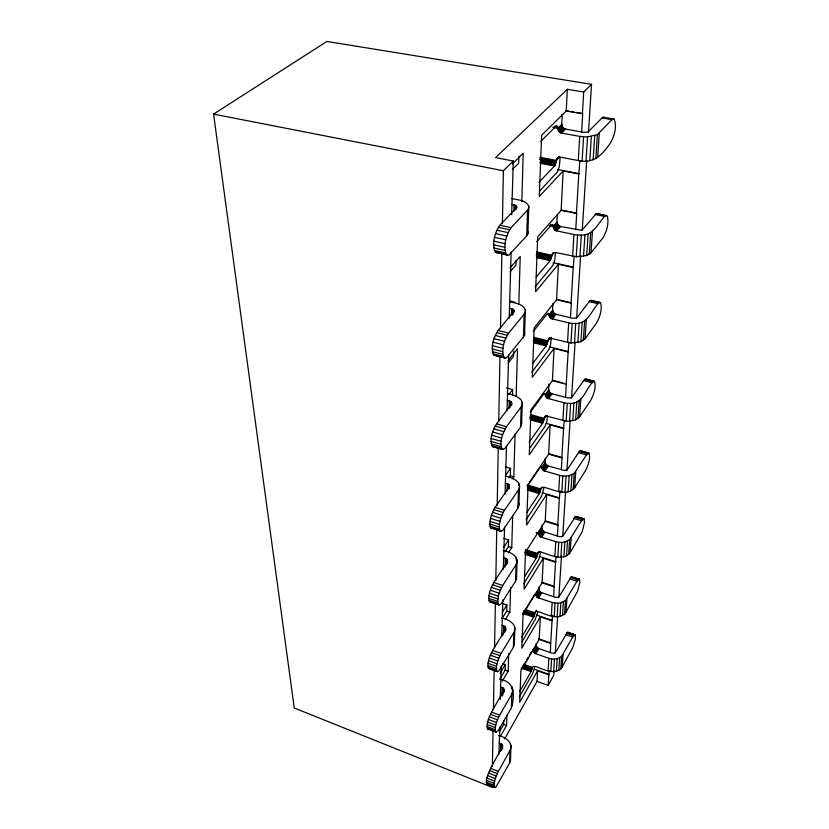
<?xml version="1.0" encoding="UTF-8"?>
<svg xmlns="http://www.w3.org/2000/svg" width="829" height="829" viewBox="0 0 829 829"><rect width="100%" height="100%" fill="white"/><g stroke="black" fill="none" stroke-linecap="round" stroke-linejoin="round"><path stroke-width="1.24" d="M492.364 766.607L493.027 730.411M493.41 709.738L494.157 669.666M494.561 647.698L495.4 602.455M495.804 580.476L496.758 528.778M497.193 505.514L498.239 448.644M498.747 421.495L499.96 355.579M500.467 328.439L501.856 253.467M502.405 223.737L503.379 170.743L513.296 161.023L495.535 157.624L567.337 89.314L583.709 92.009L591.533 84.34L326.885 41.45L213.571 114.112L294.254 707.997L491.98 787.291M511.887 204.421L516.001 205.592L516.892 207.229L499.908 225.26C494.737 232.7 491.566 243.477 495.307 252.099L507.617 255.28L509.006 254.99L526.726 235.809L527.886 233.83L527.938 231.778M511.524 198.442C517.348 200.038 525.7 199.851 528.788 206.11L528.736 208.12L527.565 210.058L511.13 227.664C506.011 235.167 502.82 245.892 506.436 254.576L507.617 255.28M498.913 754.514L499.835 726.753M500.219 699.407L501.286 665.967M501.7 636.662L502.861 599.699M503.286 569.233L504.592 527.016M505.058 494.136L506.529 445.505M507.027 410.573L508.685 354.771M509.203 318.181L511.13 252.161M511.648 214.67L513.296 161.023M507.265 400.397C509.016 400.656 512.788 401.775 511.389 404.231L496.519 423.888C492.799 430.324 488.747 439.463 492.447 446.541L502.312 449.38L504.623 448.779L520.519 427.318L521.628 422.811M507.286 393.671C513.348 394.552 525.887 398.562 521.182 406.894L506.457 426.676C502.788 433.163 498.726 442.251 502.312 449.38M509.441 308.067L513.317 309.341L514.146 311.113L498.115 330.47C493.742 337.382 490.053 347.247 493.794 355.05L505.369 358.118L506.685 357.589L523.441 337.061L524.55 334.957L524.602 332.75M509.887 301.787C515.337 303.269 523.006 303.828 525.358 309.953L525.306 312.129L524.187 314.212L508.654 333.092C504.333 340.066 500.633 349.869 504.25 357.745L505.369 358.118M500.519 751.323L500.706 743.768L499.182 743.188M501.887 696.246L502.105 687.5L500.509 686.92M503.41 634.734L503.628 625.947L501.959 625.367M505.079 567.254L505.307 558.331L503.555 557.762M506.975 491.027L507.161 483.701L505.317 483.152M509.016 408.552L509.213 400.915M511.348 314.885L511.503 308.564M513.918 211.281L514.073 204.877M501.286 750.452L501.441 744.152L500.706 743.768M502.685 695.376L502.871 687.883L502.105 687.5M504.281 632.6L504.436 626.33L503.628 625.947M506.001 565.077L506.156 558.705L505.307 558.331M507.928 488.955L508.053 484.063L507.161 483.701M510.001 407.63L510.156 401.267M512.343 315.217L512.509 308.896M515.006 210.307L515.141 205.177M501.918 749.717L502.042 744.68L501.441 744.152M503.369 693.407L503.504 688.412L502.871 687.883M504.965 631.864L505.099 626.848L504.436 626.33M506.716 564.311L506.851 559.212L506.156 558.705M508.685 488.229L508.778 484.561L508.053 484.063M510.83 405.568L510.923 401.744M513.182 314.409L513.317 309.341M515.907 209.436L516.001 205.592M502.395 747.831L502.042 744.68M503.866 691.531L503.504 688.412M505.483 629.978L505.099 626.848M507.255 562.373L506.851 559.212M509.193 488.83L508.778 484.561M511.389 404.873L511.462 402.324M513.814 312.429L513.887 309.891M516.54 208.659L516.612 206.1M512.83 689.231L511.866 694.028L499.69 715.126C497.307 720.266 494.157 726.328 495.669 732.069L498.25 730.618L511.42 707.779C514.882 694.992 515.182 681.511 499.721 679.345M505.555 627.47L505.483 629.512L492.644 650.392C489.949 655.77 486.81 662.216 488.457 668.288L497.618 671.697L498.54 671.314L513.379 647.49L514.363 642.713M501.597 618.019C508.063 619.087 518.094 624.517 513.866 632.423L501.141 653.418C498.467 658.827 495.348 665.252 496.923 671.355L497.618 671.697M507.327 559.824L507.255 561.844L493.804 582.497C490.778 588.155 487.701 595.035 489.411 601.502L499.027 605.035L501.12 603.792L515.524 581.295L516.55 576.559M503.172 550.508C509.576 551.513 520.477 556.58 516.063 564.694L502.737 585.471C499.732 591.16 496.664 598.03 498.302 604.528L499.027 605.035M509.286 485.162L509.213 487.131L495.089 507.4C491.659 513.358 488.695 520.747 490.457 527.658L500.581 531.327L502.778 530.363L517.887 508.27L518.954 503.628M505.348 476.198C511.586 477.11 523.026 481.784 518.488 489.908L504.498 510.291C501.11 516.301 498.146 523.669 499.825 530.612L500.581 531.327M502.592 748.514L502.457 745.312M504.084 692.215L503.939 689.034M505.711 630.662L505.773 628.154M507.493 563.046L507.566 560.497M511.659 405.505L511.721 402.956M499.234 732.152L503.68 724.349L503.783 720.494M500.032 678.723L505.13 670.133L505.286 664.547L502.861 663.677M502.053 618.579L506.716 611.108L506.882 605.015L502.011 603.367M504.965 551.865L508.446 546.591L508.623 539.917L503.721 538.353M508.882 477.846L510.343 475.773L510.529 468.426L505.576 466.976M512.488 395.381L512.643 389.578L506.467 387.931M513.669 351.382L513.534 356.263L508.115 363.081M516.104 260.327L515.98 265.083L510.032 271.819M518.892 156.07L518.705 163.189L512.415 169.417M502.664 745.996L490.623 768.359C488.457 773.239 485.297 778.98 486.81 784.379L494.53 787.467L496.011 786.959L509.638 762.918L510.55 758.11M498.436 735.592C504.965 736.805 513.99 742.629 510.042 750.328L498.374 771.426C496.219 776.327 493.079 782.058 494.53 787.467M512.301 705.438L512.374 702.971M500.281 736.556L506.581 725.448L506.871 715.375M502.25 681.22L508.156 671.221L508.674 653.47M505.234 619.667L509.876 612.185L510.591 587.678M508.281 552.933L511.752 547.648L512.685 515.597M512.353 478.882L513.814 476.799L515.047 434.199M516.156 396.127L517.534 348.667L508.104 360.491M518.819 304.347L520.218 256.451L509.959 268.005M521.814 201.644L523.213 153.303L512.374 163.966M509.638 762.918L510.042 750.328M511.42 707.779L511.866 694.028M511.98 689.324L512.063 686.826M513.379 647.49L513.866 632.423M515.524 581.295L516.063 564.694M516.166 560.186L516.249 557.637M517.887 508.27L518.488 489.908M518.591 485.442L518.664 482.996M520.519 427.318L521.182 406.894M523.441 337.061L524.187 314.212M526.726 235.809L527.565 210.058M510.488 760.576L510.965 745.52M514.301 645.159L514.861 627.646M516.488 578.984L517.099 559.989M518.892 506.001L519.565 485.297M521.565 425.111L522.301 402.428M524.55 334.957L525.358 309.953M527.886 233.83L528.788 206.11M504.146 689.718L491.587 712.08C489.183 717.189 486.012 723.261 487.597 728.981L496.343 732.266M525.513 552.062L524.073 589.295L543.327 558.269L555.565 562.176L554.083 586.777L542.062 582.839L543.327 558.269M519.586 691.655L531.078 671.563L532.498 666.91L535.306 666.35C543.068 669.086 555.689 676.246 562.176 667.096L572.663 647.781L575.357 639.097L575.388 634.941L567.243 632.423L555.844 652.029L554.166 653.211L551.793 653.107L538.176 648.278L536.239 646.081L536.28 643.377M521.669 637.107L533.607 617.118L535.078 612.258L536.518 611.356L538 611.553C546.166 614.175 559.078 621.439 565.989 612.268L577.72 590.942L579.885 582.103L579.253 579.036L571.222 576.808L559.42 596.165L557.689 597.336L555.212 597.243L541.016 592.466L538.995 590.155L539.037 587.222M524.477 576.943L536.342 558.01L537.876 552.933L539.378 551.907L540.943 552.073C549.544 554.539 562.746 561.886 570.124 552.725L582.279 531.576L584.549 522.26L583.906 518.767L575.533 516.467L563.305 535.472L561.502 536.632L558.922 536.539L544.093 531.845L541.99 529.399L542.104 524.975M526.975 512.249L539.327 493.628L541.285 487.753L544.135 487.255C553.233 489.556 566.725 496.934 574.642 487.835L585.315 470.965C587.896 465.639 590.88 459.017 588.984 453.142L580.911 450.872L579.378 451.359L567.544 469.287L564.777 470.54L547.451 465.763L545.254 463.173L545.378 458.333M547.482 415.64L546.871 421.215L545.067 426.272L529.555 448.479M529.12 442.22L542.591 423.215L545.213 416.552L547.637 416.345L566.166 421.122L569.533 421.215L575.637 419.868L579.575 416.852L590.662 400.428C593.574 394.78 596.414 387.744 594.528 381.423L585.357 378.998L584.486 379.464L572.186 396.822L570.228 397.93L567.388 397.858L552 393.775C547.523 392.625 548.881 387.33 548.953 383.962M551.337 337.299L550.622 344.553L548.736 349.786L531.772 372.283M532.881 363.206L546.176 345.89L548.922 338.792L551.482 338.47L570.953 343.009L580.891 341.776L585.005 338.864L596.517 323.061C599.833 317.072 602.465 309.528 600.6 302.73L590.082 300.554L577.295 317.144L575.233 318.212L572.259 318.149L556.083 314.295C551.223 313.051 552.922 307.207 552.902 303.601M555.492 252.907L554.767 260.057L552.788 265.487L535.026 286.938M536.218 277.041L550.135 260.586L553.026 252.98L555.72 252.513L576.238 256.752L586.683 255.56L590.984 252.793L602.984 237.83C606.755 231.457 609.118 223.312 607.305 215.986L596.258 213.55L582.932 229.136L580.777 230.151L560.591 226.514C555.295 225.177 557.399 218.69 557.275 214.815M560.197 157.437L559.347 166.463L557.264 172.1L539.679 191.043M604.849 118.184L603.097 117.158L601.989 117.956L587.885 132.112L583.626 132.298L565.596 129.096C559.14 127.21 563.088 119.303 561.896 114.557M537.016 681.355L537.555 670.816L548.819 674.837L548.187 685.376L537.016 681.355L504.664 738.877M539.161 639.46L540.321 616.828L552.052 620.807L550.694 643.449L539.161 639.46L520.913 670.868L519.7 702.308L537.555 670.816M525.431 552.155L545.213 521.296L546.591 494.53L559.378 498.343L560.072 490.799M546.591 494.53L526.56 525.068L528.135 484.312L548.653 454.157L550.155 424.873L563.554 428.562L564.259 421.059M550.155 424.873L529.275 454.706L531.006 409.899L552.415 380.625L554.062 348.46L568.145 351.983L568.995 342.035M554.062 348.46L532.27 377.278L534.187 327.797L556.56 299.746L558.373 264.244L573.202 267.539L574.155 256.192M558.373 264.244L535.586 291.684L537.71 236.742L561.14 210.348L563.15 170.971L578.797 173.976L579.865 161.033M563.15 170.971L539.264 196.535L541.638 135.2L566.228 111.024L567.337 89.314M548.104 670.899L548.839 658.34L535.182 653.47L532.643 649.884M551.347 616.061L552.155 602.434L538.674 597.947C535.71 598.497 536.498 592.155 534.653 594.434L522.539 614.351M554.87 556.497L555.741 541.669L541.669 537.265C538.487 537.824 539.461 531.265 537.493 533.337M558.705 491.566L559.668 475.369L544.933 471.079C541.503 471.628 542.705 464.872 540.581 466.675L527.327 486.157M562.912 420.51L563.958 402.739L548.508 398.614C544.798 399.132 546.249 392.19 543.959 393.651L530.259 412.417M567.533 342.429L568.694 322.844L552.446 318.937C548.415 319.383 550.145 312.284 547.689 313.331L533.358 331.341M572.632 256.213L573.917 234.524L556.787 230.897C552.394 231.25 554.435 223.996 551.803 224.535L536.798 241.519M603.097 117.158L613.988 118.941C617.418 126.619 614.268 136.495 610.134 143.458C601.636 155.386 593.367 163.987 578.29 160.536L579.72 136.37L561.606 133.127C556.808 133.334 559.192 125.915 556.373 125.863L540.788 141.313M545.213 521.296L557.772 525.151L559.378 498.343M548.653 454.157L561.803 457.909L563.554 428.562M552.415 380.625L566.217 384.221L568.145 351.983M556.56 299.746L571.067 303.145L573.202 267.539M561.14 210.348L576.435 213.478L578.797 173.976M566.228 111.024L582.404 113.801L583.709 92.009M548.819 674.837L549.254 670.941M550.352 652.61L550.694 643.449M552.052 620.807L552.591 615.377M553.71 596.745L554.083 586.777M555.565 562.176L556.104 556.922M557.357 536.052L558.031 524.747L545.7 520.964M561.326 469.867L562.072 457.504L548.425 453.618M565.679 397.402L566.217 384.221M570.456 317.725L571.357 302.772L558.756 299.818M575.74 229.695L576.735 213.136L570.404 211.841M581.606 131.946L582.714 113.49L576.352 112.392M550.829 671.573L551.596 659.014L548.839 658.34M554.186 616.724L555.026 603.097L552.155 602.434M557.834 557.14L558.746 542.311L555.741 541.669M561.813 492.198L562.808 475.991L559.668 475.369M566.166 421.122L567.254 403.34L563.958 402.739M570.953 343.009L572.155 323.414L568.694 322.844M576.238 256.752L577.564 235.042L573.917 234.524M582.093 161.013L583.575 136.837L579.72 136.37M553.658 671.687L554.456 659.128L557.202 658.692L561.647 656.319L572.735 637.035L574.963 634.599M557.129 616.838L558 603.211L560.86 602.776L565.482 600.414L576.953 581.284L579.253 579.036M560.912 557.254L561.844 542.425L564.839 541.99L569.658 539.648L581.543 520.778L583.906 518.767M565.026 492.302L566.052 476.095L569.171 475.659L574.207 473.359L586.538 454.862L588.984 453.142M569.533 421.215L570.653 403.433C582.393 403.713 585.699 390.024 591.999 382.801L593.833 381.174M574.476 343.082L575.72 323.486C587.44 323.973 591.523 310.906 597.989 303.683L599.895 302.295M579.948 256.814L581.326 235.104C592.942 235.778 597.927 223.592 604.6 216.41L606.579 215.322M586.02 161.054L587.543 136.878L597.44 134.578L611.937 119.666L613.988 118.941M554.145 671.138L553.896 675.013L548.187 685.376M555.295 653.045L557.606 616.859M558.839 597.471L561.471 556.104M562.715 536.715L565.596 491.483M566.912 470.799L570.124 420.396M571.523 398.417L575.067 342.843M576.632 318.284L580.58 256.244M582.227 230.389L586.673 160.598M588.486 132.163L591.533 84.34M556.383 671.252L557.202 658.692M559.969 616.403L560.86 602.776M563.865 556.819L564.839 541.99M568.114 491.866L569.171 475.659M572.766 420.79L573.927 403.008M577.875 342.667L579.15 323.072M583.512 256.41L584.932 234.7M589.771 160.671L591.357 136.495M558.819 670.298L559.658 657.739M562.497 615.45L563.419 601.823M566.497 555.865L567.502 541.036M570.87 490.934L571.958 474.727M575.637 419.868L576.839 402.096M580.891 341.776L582.207 322.191M586.683 255.56L588.134 233.861M593.108 159.862L594.735 135.707M560.787 668.879L561.647 656.319M564.549 614.03L565.482 600.414M568.642 554.466L569.658 539.648M573.088 489.556L574.207 473.359M577.968 418.521L579.181 400.759M583.315 340.481L584.663 320.906M589.232 254.316L590.714 232.648M595.792 158.712L597.44 134.578M562.176 667.096L563.046 654.537M565.989 612.268L566.932 598.652M570.124 552.725L571.16 537.907M574.642 487.835L575.761 471.649M579.575 416.852L580.808 399.101M585.005 338.864L586.362 319.31M590.984 252.793L592.497 231.136M597.626 157.292L599.305 133.189M539.057 182.193L554.518 165.997C556.995 163.272 555.026 156.494 560.425 157.189L578.29 160.536M543.928 487.918L541.72 495.97L526.135 519.762M540.767 552.073L538.653 559.751L523.69 583.896M537.731 612.289L535.202 619.553L522.094 641.605M535.068 666.506L532.632 673.552L519.368 696.816M535.917 653.801L538.912 648.61M534.508 653.014L537.503 647.822M535.182 653.47L538.176 648.278M533.161 650.682L536.166 645.501M533.234 651.262L536.239 646.081M533.493 651.874L536.498 646.693M533.928 652.464L536.933 647.283M521.037 669.594L522.332 667.366M523.627 665.138L525.576 661.791M526.871 659.563L528.166 657.335M529.462 655.107L531.399 651.76M540.321 616.828L521.793 648.164L523.12 614.009L542.062 582.839M535.078 612.258L536.311 610.196M500.011 673.386L505.286 664.547M537.907 597.616L541.016 592.466M538.674 597.947L541.783 592.797M536.601 596.579L539.71 591.44M537.202 597.149L540.311 591.999M535.803 594.662L538.923 589.523M535.876 595.295L538.995 590.155M536.145 595.947L539.264 590.808M539.026 551.492L537.741 553.534L525.462 549.617M502.25 612.393L506.882 605.015M540.871 536.933L544.093 531.845M541.669 537.265L544.891 532.177M539.037 535.171L542.27 530.104M539.503 535.845L542.736 530.767M540.135 536.446L543.358 531.368M541.917 528.726L538.674 533.793L536.239 533.037M538.757 534.477L541.99 529.399M503.783 547.202L508.623 539.917M542.125 486.955L540.788 488.955L527.234 484.934M544.093 470.748L547.451 465.763M544.933 471.079L548.29 466.095M542.674 469.618L546.031 464.634M543.327 470.24L546.684 465.266M541.814 467.411L545.181 462.437M541.886 468.147L545.254 463.173M542.176 468.903L545.544 463.929M505.472 475.577L510.529 468.426M544.27 417.619L545.658 415.671M546.207 415.422L544.125 418.344L530.456 414.604M547.627 398.283L551.13 393.443M548.508 398.614L552 393.775M546.135 397.101L549.648 392.262M546.819 397.765L550.321 392.925M548.757 389.889L545.244 394.718L542.767 394.055M545.316 395.526L548.829 390.697M545.627 396.335L549.13 391.506M508.851 394.531L512.643 389.578M549.948 337.983L547.782 340.802L533.969 337.372M548.332 339.31L549.782 337.434M551.513 318.595L555.171 313.953M552.446 318.937L556.083 314.295M549.948 317.362L553.606 312.72M550.674 318.067L554.321 313.424M549.088 315.662L552.756 311.03M549.409 316.543L553.078 311.911M552.674 310.15L549.005 314.771L546.508 314.17M551.99 254.358L553.503 252.586M554.083 252.576L551.813 255.249L536.788 251.943M556.787 230.897L560.591 226.514M554.922 230.016L558.736 225.633M555.813 230.566L559.627 226.193M553.596 228.379L557.43 224.017M554.166 229.27L557.99 224.897M557.015 222.089L553.181 226.452L549.42 225.654M553.264 227.426L557.088 223.063M559.461 157.095L556.29 160.391L539.969 157.313M556.912 158.515L558.497 156.868M556.477 159.396L558.85 156.919M561.606 133.127L565.596 129.096M559.637 132.225L563.637 128.194M560.58 132.795L564.58 128.775M558.839 131.428L562.85 127.407M557.896 129.417L561.907 125.407M558.249 130.474L562.259 126.454M561.824 124.34L557.803 128.34L552.777 127.448M490.157 602.02L491.131 601.781M496.519 252.804L497.939 252.524M491.234 528.384L492.271 528.301M583.575 136.837L587.543 136.878M577.564 235.042L581.326 235.104M572.155 323.414L575.72 323.486M567.254 403.34L570.653 403.433M562.808 475.991L566.052 476.095M558.746 542.311L561.844 542.425M555.026 603.097L558 603.211M551.596 659.014L554.456 659.128M492.447 446.541L503.379 449.505M486.81 784.379L495.172 787.55M566.176 110.64L568.715 111.086M571.264 111.521L573.813 111.956M601.989 117.956L611.937 119.666M555.171 126.07L557.689 126.516M554.031 126.671L557.803 127.334M539.876 158.38L556.186 161.468M539.669 159.489L555.99 162.577M540.643 160.805L555.699 163.655M540.28 161.769L555.337 164.629M539.876 162.557L554.933 165.427M540.705 163.354L554.518 165.997M557.575 169.51L579.108 173.634M213.571 114.112L503.379 170.743M596.258 213.55L605.657 215.467M595.191 214.493L604.6 216.41M561.534 210.027L567.865 211.322M550.549 224.327L553.057 224.856M550.663 225.032L553.171 225.561M499.908 225.26L511.13 227.664M498.343 227.353L509.576 229.757M496.872 230.203L508.115 232.628M495.587 233.633L506.83 236.068M494.581 237.384L505.814 239.83M493.929 241.198L505.151 243.664M536.695 252.918L551.72 256.234M536.508 253.943L551.534 257.259M493.669 244.804L504.882 247.28M536.239 254.959L551.254 258.275M537.151 256.171L550.912 259.208M536.757 256.949L550.529 259.995M493.835 247.964L505.016 250.441M536.353 257.529L550.135 260.586M553.264 262.689L573.492 267.176M494.395 250.451L505.545 252.928M495.307 252.099L506.436 254.576M590.994 300.233L600.6 302.73M590.082 300.554L599.004 302.616M589.056 301.611L597.989 303.683M509.949 300.968L514.985 302.171M546.498 313.383L549.005 313.984M533.886 338.263L547.689 341.693M498.115 330.47L508.654 333.092M533.71 339.216L547.513 342.657M533.451 340.18L547.254 343.62M533.12 341.071L546.922 344.512M496.633 332.626L507.193 335.258M534.011 342.159L546.56 345.289M533.617 342.76L546.176 345.89M549.617 346.905L568.425 351.6M495.245 335.434L505.814 338.077M494.032 338.709L504.602 341.372M493.089 342.211L503.649 344.885M492.478 345.703L503.027 348.387M492.239 348.947L502.778 351.631M492.395 351.693L502.902 354.387M492.923 353.776L503.41 356.47M493.794 355.05L504.25 357.745M585.357 378.998L594.528 381.423M584.486 379.464L592.973 381.651M583.492 380.615L591.999 382.801M552.725 380.252L562.736 382.863M530.384 415.422L544.042 419.163M530.218 416.313L543.865 420.065M529.969 417.225L543.617 420.977M529.658 418.085L543.306 421.847M546.352 423.36L563.824 428.168M530.539 419.194L542.954 422.603M530.177 419.795L542.591 423.215M496.519 423.888L506.457 426.676M495.12 426.085L505.079 428.873M580.227 450.779L588.31 453.048M579.378 451.359L587.481 453.639M578.424 452.582L586.538 454.862M493.804 428.842L503.763 431.65M492.664 431.971L502.623 434.79M491.773 435.266L501.732 438.095M491.193 438.489L501.141 441.318M490.975 441.401L500.903 444.251M491.12 443.816L501.037 446.665M491.618 445.567L501.514 448.416M510.343 475.773L513.814 476.799M527.161 485.68L540.715 489.711M528.228 486.892L540.549 490.55M527.99 487.753L540.311 491.421M542.29 492.768L559.637 497.939M527.69 488.592L540.011 492.26M527.358 489.338L539.679 493.017M528.239 490.312L539.327 493.628M575.533 516.467L583.264 518.809M577.761 517.358L584.362 519.358M487.597 728.981L488.281 729.188M574.715 517.151L582.455 519.493M573.792 518.426L581.543 520.778M495.089 507.4L504.498 510.291M493.763 509.607L503.182 512.519M492.519 512.312L501.939 515.234M491.431 515.317L500.861 518.249M536.218 532.456L538.663 533.223M490.592 518.415L500.011 521.358M490.043 521.4L499.462 524.342M489.835 524.052L499.234 526.995M489.98 526.187L499.359 529.13M490.457 527.658L501.597 531.244M525.389 550.321L537.669 554.228M525.244 551.109L537.513 555.015M508.446 546.591L511.752 547.648M525.016 551.927L537.285 555.844M539.866 556.673L555.813 561.772M524.726 552.736L537.005 556.663M525.638 553.865L536.684 557.399M525.296 554.477L536.342 558.01M571.222 576.808L579.689 579.502M570.425 577.564L577.834 579.958M569.533 578.891L576.953 581.284M542.031 582.331L553.098 585.958M493.804 582.497L502.737 585.471M492.54 584.714L501.483 587.699M491.359 587.357L500.301 590.352M490.322 590.238L499.276 593.243M489.524 593.17L498.467 596.186M489.006 595.947L497.949 598.963M525.327 609.553L534.954 612.807M525.265 610.196L534.881 613.45M488.82 598.362L497.742 601.388M523.918 610.538L534.736 614.196M536.353 614.994L552.29 620.393M523.7 611.325L534.508 614.994M488.955 600.258L497.856 603.284M523.431 612.113L534.239 615.781M495.566 603.284L498.882 604.414M523.109 612.828L533.928 616.496M489.411 601.502L498.302 604.528M522.788 613.439L533.607 617.118M506.716 611.108L509.876 612.185M574.207 634.537L567.865 632.185M567.243 632.423L574.342 634.848M566.476 633.252L573.585 635.677M565.606 634.599L572.735 637.035M538.705 638.807L549.71 642.61M492.644 650.392L501.141 653.418M491.442 652.599L499.949 655.635M523.938 664.402L532.373 667.407M523.876 665.003L532.311 668.008M534.508 669.231L549.047 674.412M523.731 665.708L532.166 668.723M522.322 666.039L531.959 669.48M490.312 655.179L498.82 658.226M523.265 667.221L531.69 670.236M522.964 667.936L531.389 670.951M521.441 668.112L531.078 671.563M489.328 657.957L497.846 661.014M488.571 660.734L497.079 663.801M488.074 663.324L496.581 666.392M505.13 670.133L508.156 671.221M487.887 665.542L496.384 668.609M488.022 667.241L496.498 670.298M488.457 668.288L496.923 671.355M491.587 712.08L499.69 715.126M490.436 714.266L498.55 717.323M489.359 716.784L497.483 719.852M503.68 724.349L506.581 725.448M488.426 719.458L496.54 722.536M487.701 722.1L495.815 725.188M487.234 724.536L495.338 727.624M487.058 726.577L495.151 729.665M487.183 728.09L495.265 731.178M490.623 768.359L498.374 771.426M489.524 770.535L497.276 773.602M488.488 772.991L496.25 776.068M487.597 775.571L495.359 778.659M486.903 778.089L494.664 781.177M486.457 780.369L494.208 783.467M486.291 782.255L494.032 785.353M486.405 783.623L494.146 786.721M597.201 213.416L597.947 214.079M576.196 516.426L576.663 517.027M580.911 450.872L581.388 451.629M586.062 379.247L586.549 380.19M591.719 300.668L592.217 301.839"/></g></svg>
